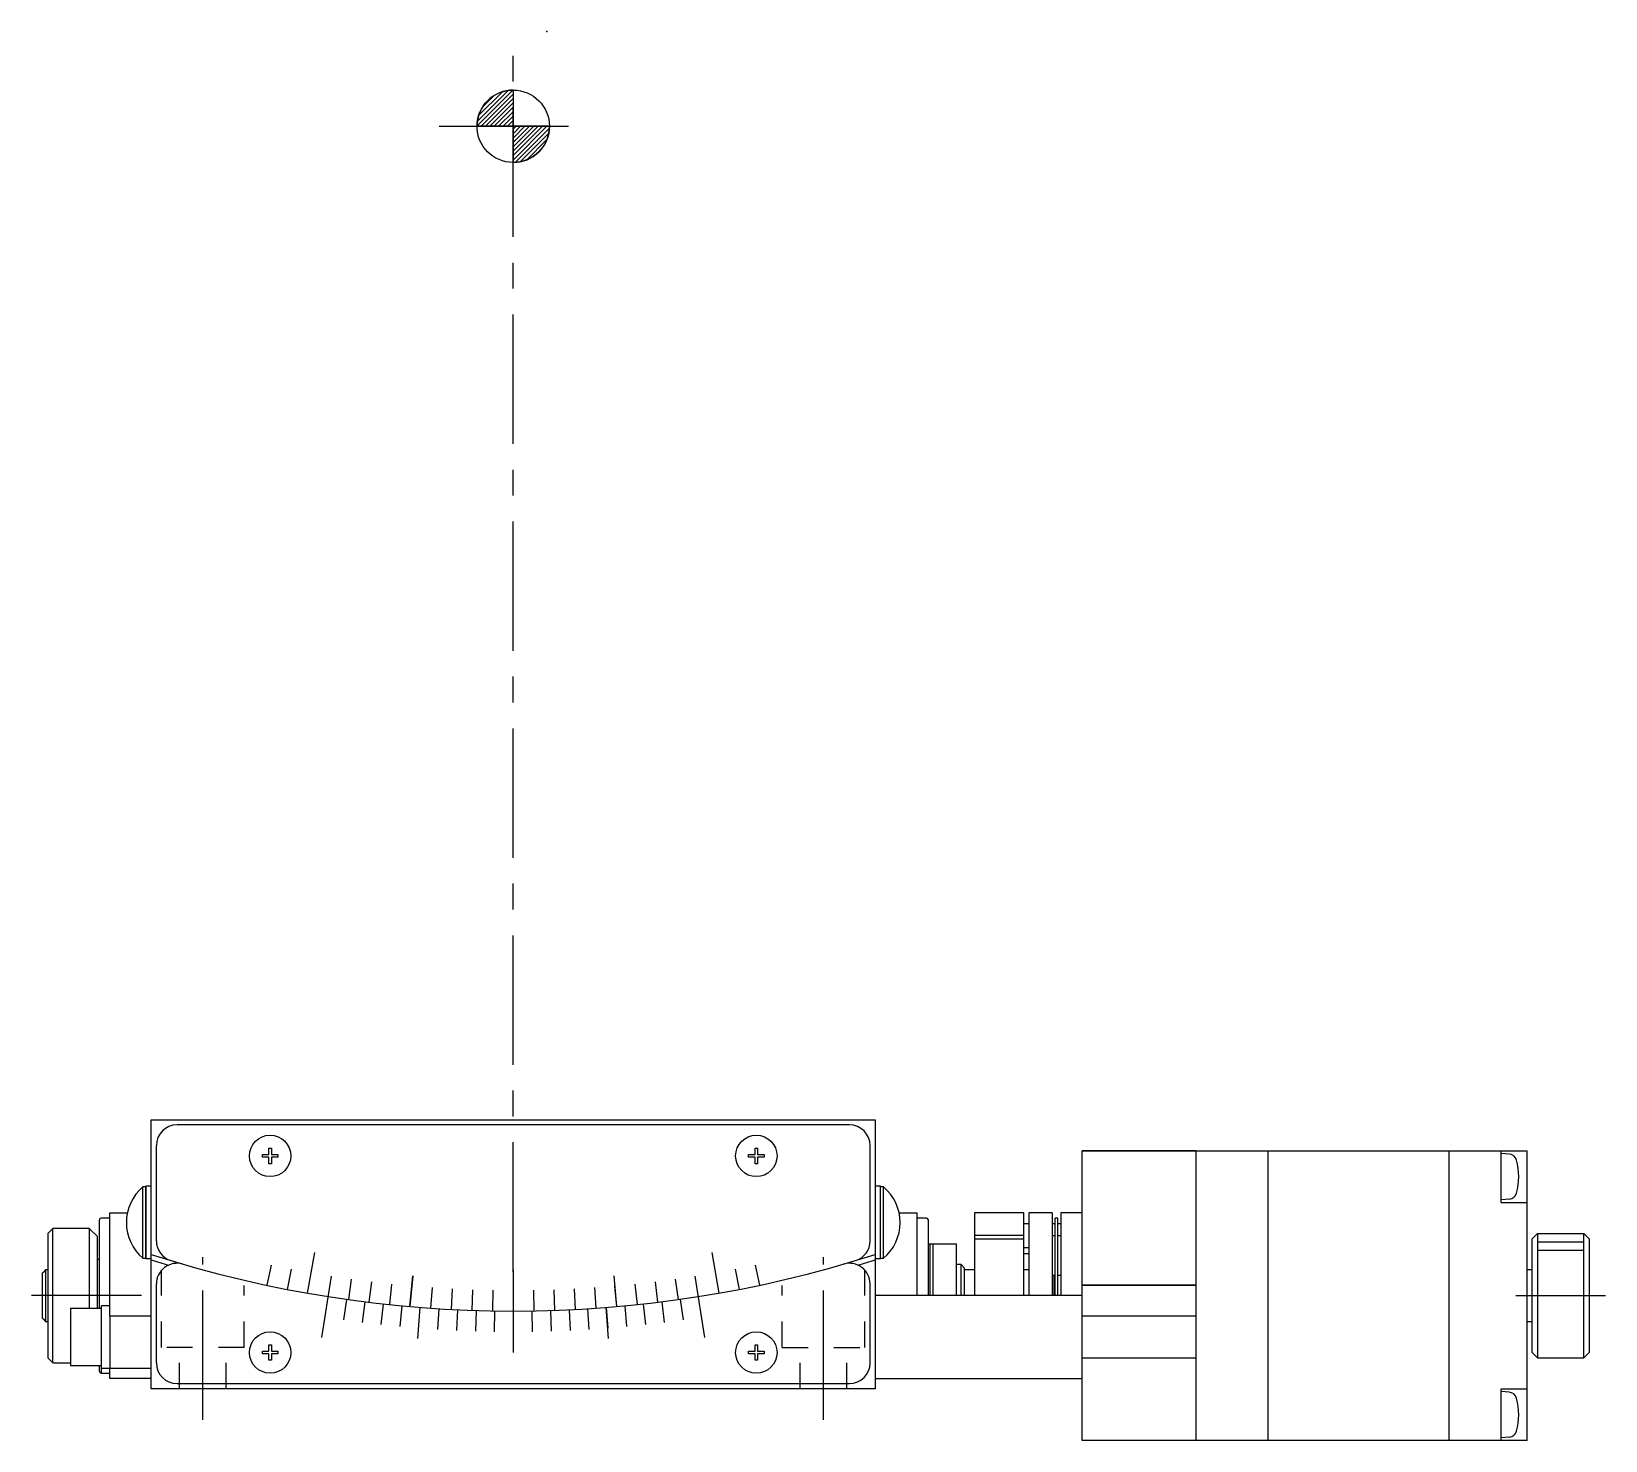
# Model space of a CAD drawing. Extents: x 60 to 434, y -5 to 289.
# Drawn here: x 119.4 to 271.5, y -5.3 to 130.8 of the extents above; entities that cross this region are included whole.
import ezdxf

# ---------------------------------------------------------------- set-up
doc = ezdxf.new("R2010")
doc.units = 0
doc.header["$LTSCALE"] = 10
doc.linetypes.add('CENTER', pattern=[2, 1.25, -0.25, 0.25, -0.25])
doc.linetypes.add('DOT', pattern=[0.5, 0.25, -0.25])
doc.layers.get('0').update_dxf_attribs({"linetype": 'CONTINUOUS'})

# ---------------------------------------------------------------- blocks, each defined once
blk = doc.blocks.new('AID2141H')
at = {"color": 132, "linetype": 'CONTINUOUS'}
for p, q in [((162.42972, 121.700369), (165.899401, 125.170051)), ((162.463776, 122.158689), (165.441081, 125.135995)), ((162.586117, 122.705294), (164.894476, 125.013654)), ((162.823976, 121.670361), (165.92941, 124.775795)), ((162.929295, 123.472736), (164.127034, 124.670476)), ((163.24824, 121.670361), (165.92941, 124.351531)), ((163.672504, 121.670361), (165.92941, 123.927267)), ((164.096768, 121.670361), (165.92941, 123.503003)), ((164.521032, 121.670361), (165.92941, 123.078739)), ((164.945296, 121.670361), (165.92941, 122.654475)), ((165.36956, 121.670361), (165.92941, 122.23021)), ((165.793824, 121.670361), (165.92941, 121.805946))]:
    blk.add_line(p, q, dxfattribs=at)
blk = doc.blocks.new('AID2143H')
at = {"color": 132, "linetype": 'CONTINUOUS'}
for p, q in [((165.92941, 121.381682), (166.218088, 121.670361)), ((165.92941, 120.957418), (166.642352, 121.670361)), ((165.92941, 120.533154), (167.066616, 121.670361)), ((165.92941, 120.10889), (167.49088, 121.670361)), ((165.92941, 119.684626), (167.915144, 121.670361)), ((165.92941, 119.260362), (168.339408, 121.670361)), ((165.92941, 118.836098), (168.763673, 121.670361)), ((165.92941, 118.411834), (169.187937, 121.670361)), ((166.117434, 118.175595), (169.424176, 121.482336)), ((166.601841, 118.235737), (169.364033, 120.997929)), ((167.19923, 118.408863), (169.190908, 120.40054))]:
    blk.add_line(p, q, dxfattribs=at)

msp = doc.modelspace()

# ---------------------------------------------------------------- linework, layer by layer
at = {"color": 4, "linetype": 'CENTER'}
for p, q in [((165.92941, 10.985321), (165.92941, 130.831306)), ((158.767595, 121.670361), (170.238009, 121.670361)), ((158.767595, 121.670361), (172.167462, 121.670361)), ((135.92941, -3.329639), (135.92941, 12.40018)), ((195.92941, -3.329639), (195.92941, 12.40018)), ((129.99941, 8.670361), (119.35941, 8.670361)), ((262.83941, 8.670361), (271.51941, 8.670361))]:
    msp.add_line(p, q, dxfattribs=at)
at = {"color": 4, "linetype": 'CONTINUOUS'}
for p, q in [((165.92941, 125.170361), (165.92941, 121.670361)), ((165.92941, 121.670361), (162.42941, 121.670361)), ((165.92941, 121.670361), (165.92941, 118.170361)), ((169.42941, 121.670361), (165.92941, 121.670361)), ((238.91941, 21.515593), (238.91941, 22.670361)), ((238.91941, -4.174871), (238.91941, 21.515593)), ((256.41941, 21.515593), (256.41941, 22.670361)), ((256.41941, -4.174871), (256.41941, 21.515593)), ((201.72941, 12.283823), (201.72941, 19.183823)), ((264.92941, 14.670361), (264.92941, 2.670361)), ((264.92941, 13.870361), (269.42941, 13.870361)), ((269.42941, 2.670361), (269.42941, 14.670361)), ((146.046694, 8.909873), (146.741286, 12.849105)), ((185.117534, 12.849105), (185.812126, 8.909873)), ((264.92941, 13.070361), (269.42941, 13.070361)), ((120.72941, 11.170361), (120.72941, 6.170361)), ((142.539344, 11.628755), (142.12352, 9.672461)), ((144.463398, 11.237303), (144.08178, 9.274049)), ((165.92941, 11.170361), (165.92941, 3.170361)), ((187.395422, 11.237303), (187.77704, 9.274049)), ((189.319474, 11.628755), (189.735298, 9.672461)), ((148.330532, 10.555423), (147.391926, 4.629293)), ((150.272436, 10.265203), (149.99409, 8.284667)), ((152.219108, 10.008919), (151.97537, 8.023827)), ((154.169958, 9.786647), (153.9609, 7.797603)), ((155.950076, 7.606069), (156.211544, 10.594653)), ((156.211544, 10.594653), (155.950076, 7.606069)), ((158.081806, 9.444405), (157.942294, 7.449277)), ((160.041614, 9.324539), (159.936942, 7.327279)), ((162.003216, 9.238893), (161.933418, 7.240111)), ((163.966014, 9.187495), (163.931108, 7.187799)), ((167.892806, 9.187495), (167.92771, 7.187799)), ((169.855602, 9.238893), (169.925402, 7.240111)), ((171.817204, 9.324539), (171.921876, 7.327279)), ((173.777012, 9.444405), (173.916526, 7.449277)), ((175.647274, 10.594653), (175.908742, 7.606069)), ((175.73443, 9.598457), (175.908742, 7.606069)), ((177.688862, 9.786647), (177.897918, 7.797603)), ((179.63971, 10.008919), (179.88345, 8.023827)), ((181.586384, 10.265203), (181.86473, 8.284667)), ((184.466894, 4.629293), (183.528286, 10.555423)), ((149.796218, 8.312653), (149.514416, 6.332605)), ((151.578754, 8.073227), (151.328088, 6.088999)), ((153.36483, 7.861831), (153.145362, 5.873909)), ((155.154008, 7.678517), (154.96579, 5.687393)), ((176.704812, 7.678517), (176.893028, 5.687393)), ((178.493988, 7.861831), (178.713456, 5.873909)), ((180.280064, 8.073227), (180.530732, 6.088999)), ((182.0626, 8.312653), (182.344404, 6.332605)), ((156.710466, 4.532575), (156.945844, 7.523327)), ((158.739896, 7.396301), (158.614314, 5.400247)), ((160.53572, 7.297471), (160.441508, 5.299691)), ((162.332878, 7.226859), (162.270056, 5.227847)), ((164.130922, 7.184487), (164.099508, 5.184733)), ((167.727898, 7.184487), (167.759312, 5.184733)), ((169.525942, 7.226859), (169.588762, 5.227847)), ((171.323098, 7.297471), (171.417312, 5.299691)), ((173.118924, 7.396301), (173.244506, 5.400247)), ((174.912976, 7.523327), (175.069894, 5.529491)), ((175.148354, 4.532575), (174.912976, 7.523327)), ((238.91941, -5.329639), (238.91941, -4.174871)), ((256.41941, -5.329639), (256.41941, -4.174871))]:
    msp.add_line(p, q, dxfattribs=at)
at = {"color": 7, "linetype": 'CONTINUOUS'}
for p, q in [((130.92941, 25.670361), (200.92941, 25.670361)), ((130.92941, -0.329639), (130.92941, 25.670361)), ((198.42941, 25.170361), (133.42941, 25.170361)), ((200.92941, 25.670361), (200.92941, -0.329639)), ((131.42941, 13.967065), (131.42941, 23.170361)), ((142.30441, 22.295361), (142.30441, 22.920361)), ((142.30441, 22.920361), (142.55441, 22.920361)), ((142.55441, 22.920361), (142.55441, 22.295361)), ((189.30441, 22.295361), (189.30441, 22.920361)), ((189.30441, 22.920361), (189.55441, 22.920361)), ((189.55441, 22.920361), (189.55441, 22.295361)), ((200.42941, 13.967065), (200.42941, 23.170361)), ((141.67941, 22.045361), (141.67941, 22.295361)), ((141.67941, 22.295361), (142.30441, 22.295361)), ((142.30441, 22.045361), (141.67941, 22.045361)), ((142.30441, 21.420361), (142.30441, 22.045361)), ((142.55441, 21.420361), (142.30441, 21.420361)), ((142.55441, 22.295361), (143.17941, 22.295361)), ((143.17941, 22.045361), (142.55441, 22.045361)), ((142.55441, 22.045361), (142.55441, 21.420361)), ((143.17941, 22.295361), (143.17941, 22.045361)), ((188.67941, 22.045361), (188.67941, 22.295361)), ((188.67941, 22.295361), (189.30441, 22.295361)), ((189.30441, 22.045361), (188.67941, 22.045361)), ((189.30441, 21.420361), (189.30441, 22.045361)), ((189.55441, 21.420361), (189.30441, 21.420361)), ((189.55441, 22.295361), (190.17941, 22.295361)), ((190.17941, 22.045361), (189.55441, 22.045361)), ((189.55441, 22.045361), (189.55441, 21.420361)), ((190.17941, 22.295361), (190.17941, 22.045361)), ((220.92941, 22.670361), (263.92941, 22.670361)), ((220.92941, -5.329639), (220.92941, 22.670361)), ((231.92941, 22.670361), (220.92941, 22.670361)), ((231.92941, 22.670361), (231.92941, -5.329639)), ((261.42941, 17.670361), (261.42941, 22.670361)), ((262.211399, 22.351946), (261.42941, 22.420361)), ((263.92941, -5.329639), (263.92941, 22.670361)), ((130.12941, 12.283823), (130.12941, 19.183823)), ((130.42941, 19.183823), (130.12941, 19.183823)), ((130.42941, 19.233823), (130.42941, 19.183823)), ((130.42941, 19.233823), (130.42941, 12.233823)), ((130.92941, 19.233823), (130.42941, 19.233823)), ((130.42941, 12.283823), (130.42941, 19.183823)), ((201.42941, 19.233823), (200.92941, 19.233823)), ((201.42941, 12.233823), (201.42941, 19.233823)), ((201.72941, 19.183823), (201.42941, 19.183823)), ((262.211399, 17.988776), (261.42941, 17.920361)), ((261.42941, 17.670361), (263.92941, 17.670361)), ((125.92941, 7.420361), (125.92941, 15.970361)), ((126.92941, 16.170361), (126.12941, 16.170361)), ((126.92941, 16.670361), (128.627508, 16.670361)), ((126.92941, 6.670361), (126.92941, 16.670361)), ((203.23131, 16.670361), (204.92941, 16.670361)), ((204.92941, 16.670361), (204.92941, 8.670361)), ((205.87941, 16.170361), (204.92941, 16.170361)), ((206.02941, 16.020361), (206.02941, 8.670361)), ((210.52941, 16.670361), (210.52941, 8.670361)), ((215.27941, 16.670361), (210.52941, 16.670361)), ((215.27941, 8.670361), (215.27941, 16.670361)), ((215.77941, 15.622231), (215.27941, 15.622231)), ((215.77941, 16.670361), (215.77941, 8.670361)), ((218.02941, 16.670361), (215.77941, 16.670361)), ((218.02941, 16.670361), (218.02941, 8.670361)), ((218.32941, 15.622231), (218.02941, 15.622231)), ((218.32941, 8.670361), (218.32941, 16.170361)), ((218.57941, 16.170361), (218.32941, 16.170361)), ((218.57941, 8.670361), (218.57941, 16.170361)), ((218.87941, 15.622231), (218.57941, 15.622231)), ((218.87941, 16.670361), (218.87941, 8.670361)), ((220.92941, 16.670361), (218.87941, 16.670361)), ((121.42941, 15.170361), (120.92941, 14.670361)), ((120.92941, 14.670361), (120.92941, 8.670361)), ((121.42941, 2.170361), (121.42941, 15.170361)), ((124.92941, 15.170361), (121.42941, 15.170361)), ((124.92941, 15.170361), (124.92941, 7.420361)), ((125.72941, 14.370361), (124.92941, 15.170361)), ((125.72941, 7.420361), (125.72941, 14.370361)), ((210.52941, 14.501229), (215.27941, 14.501229)), ((210.52941, 14.147675), (215.27941, 14.147675)), ((218.32941, 14.459449), (218.02941, 14.459449)), ((218.87941, 14.459449), (218.57941, 14.459449)), ((264.92941, 14.670361), (264.42941, 14.170361)), ((264.42941, 8.670361), (264.42941, 14.170361)), ((264.92941, 14.670361), (269.42941, 14.670361)), ((269.92941, 14.170361), (269.42941, 14.670361)), ((269.92941, 14.170361), (269.92941, 3.170361)), ((130.12941, 12.283823), (130.42941, 12.283823)), ((130.42941, 12.283823), (130.42941, 12.233823)), ((130.92941, 12.233823), (130.42941, 12.233823)), ((201.42941, 12.233823), (200.92941, 12.233823)), ((201.42941, 12.283823), (201.72941, 12.283823)), ((206.02941, 13.670361), (208.77941, 13.670361)), ((206.22941, 8.670361), (206.22941, 13.670361)), ((206.52941, 8.670361), (206.52941, 13.670361)), ((208.77941, 8.670361), (208.77941, 13.670361)), ((215.27941, 13.332523), (215.77941, 13.332523)), ((215.27941, 12.733373), (215.77941, 12.733373)), ((120.47941, 10.920361), (120.42941, 10.870361)), ((120.42941, 6.470361), (120.42941, 10.870361)), ((120.72941, 11.170361), (120.47941, 10.920361)), ((120.92941, 11.170361), (120.72941, 11.170361)), ((125.92941, 12.170361), (125.72941, 12.170361)), ((130.92941, -0.329639), (130.92941, 11.083393)), ((200.92941, 11.599607), (200.92941, 11.083393)), ((200.92941, 11.083393), (200.92941, -0.329639)), ((209.22941, 11.670361), (208.779428, 11.670361)), ((209.22941, 8.670361), (209.22941, 11.670361)), ((209.52941, 11.370361), (209.22941, 11.670361)), ((209.52941, 11.370361), (209.52941, 8.670361)), ((210.52941, 11.170361), (209.52941, 11.170361)), ((215.77941, 11.170361), (215.27941, 11.170361)), ((218.02941, 10.659449), (218.32941, 10.659449)), ((218.22941, 8.670361), (218.22941, 10.659449)), ((218.57941, 10.659449), (218.87941, 10.659449)), ((264.42941, 11.170361), (263.92941, 11.170361)), ((131.42941, 2.170361), (131.42941, 9.795431)), ((200.42941, 2.170361), (200.42941, 9.795431)), ((220.92941, 9.670361), (231.92941, 9.670361)), ((231.92941, 9.670361), (220.92941, 9.670361)), ((120.92941, 8.670361), (120.92941, 2.670361)), ((126.12941, 4.670361), (126.12941, 7.670361)), ((126.92941, 7.670361), (126.12941, 7.670361)), ((220.92941, 8.670361), (200.92941, 8.670361)), ((264.42941, 3.170361), (264.42941, 8.670361)), ((120.42941, 6.470361), (120.47941, 6.420361)), ((120.47941, 6.420361), (120.72941, 6.170361)), ((120.72941, 6.170361), (120.92941, 6.170361)), ((123.12941, 7.420361), (123.12941, 1.920361)), ((126.12941, 7.420361), (123.12941, 7.420361)), ((130.92941, 6.670361), (126.92941, 6.670361)), ((126.92941, 6.670361), (126.92941, 1.670361)), ((231.92941, 6.670361), (220.92941, 6.670361)), ((263.92941, 6.170361), (264.42941, 6.170361)), ((126.12941, 1.670361), (126.12941, 4.670361)), ((141.67941, 3.295361), (142.30441, 3.295361)), ((141.67941, 3.045361), (141.67941, 3.295361)), ((142.30441, 3.045361), (141.67941, 3.045361)), ((142.30441, 3.920361), (142.55441, 3.920361)), ((142.30441, 3.295361), (142.30441, 3.920361)), ((142.30441, 2.420361), (142.30441, 3.045361)), ((142.55441, 3.920361), (142.55441, 3.295361)), ((142.55441, 3.295361), (143.17941, 3.295361)), ((143.17941, 3.045361), (142.55441, 3.045361)), ((142.55441, 3.045361), (142.55441, 2.420361)), ((143.17941, 3.295361), (143.17941, 3.045361)), ((188.67941, 3.295361), (189.30441, 3.295361)), ((188.67941, 3.045361), (188.67941, 3.295361)), ((189.30441, 3.045361), (188.67941, 3.045361)), ((189.30441, 3.295361), (189.30441, 3.920361)), ((189.30441, 3.920361), (189.55441, 3.920361)), ((189.30441, 2.420361), (189.30441, 3.045361)), ((189.55441, 3.920361), (189.55441, 3.295361)), ((189.55441, 3.295361), (190.17941, 3.295361)), ((190.17941, 3.045361), (189.55441, 3.045361)), ((189.55441, 3.045361), (189.55441, 2.420361)), ((190.17941, 3.295361), (190.17941, 3.045361)), ((264.42941, 3.170361), (264.92941, 2.670361)), ((269.42941, 2.670361), (269.92941, 3.170361)), ((120.92941, 2.670361), (121.42941, 2.170361)), ((121.42941, 2.170361), (123.12941, 2.170361)), ((123.12941, 1.920361), (126.12941, 1.920361)), ((125.92941, 1.370361), (125.92941, 1.920361)), ((126.12941, 1.170361), (126.12941, 1.670361)), ((126.12941, 1.670361), (126.92941, 1.670361)), ((126.92941, 1.670361), (130.92941, 1.670361)), ((126.92941, 0.670361), (126.92941, 1.670361)), ((142.55441, 2.420361), (142.30441, 2.420361)), ((189.55441, 2.420361), (189.30441, 2.420361)), ((220.92941, 2.670361), (231.92941, 2.670361)), ((264.92941, 2.670361), (269.42941, 2.670361)), ((126.12941, 1.170361), (126.92941, 1.170361)), ((130.92941, 0.670361), (126.92941, 0.670361)), ((133.42941, 0.170361), (198.42941, 0.170361)), ((200.92941, 0.670361), (220.92941, 0.670361)), ((200.92941, -0.329639), (130.92941, -0.329639)), ((200.92941, -0.329639), (130.92941, -0.329639)), ((261.42941, -0.329639), (263.92941, -0.329639)), ((261.42941, -5.329639), (261.42941, -0.329639)), ((262.19686, -0.646782), (261.42941, -0.579639)), ((263.92941, -5.329639), (220.92941, -5.329639)), ((262.211399, -5.011224), (261.42941, -5.079639))]:
    msp.add_line(p, q, dxfattribs=at)
at = {"color": 4, "linetype": 'DOT'}
for p, q in [((131.92941, 3.670361), (131.92941, 11.81136)), ((199.92941, 3.670361), (199.92941, 11.81136)), ((139.92941, 3.670361), (139.92941, 9.648042)), ((191.92941, 3.670361), (191.92941, 9.648042)), ((139.92941, 3.670361), (131.92941, 3.670361)), ((133.67941, -0.329639), (133.67941, 3.670361)), ((138.17941, -0.329639), (138.17941, 3.670361)), ((191.92941, 3.670361), (199.92941, 3.670361)), ((193.67941, -0.329639), (193.67941, 3.670361)), ((198.17941, -0.329639), (198.17941, 3.670361))]:
    msp.add_line(p, q, dxfattribs=at)
at = {"color": 4, "linetype": 'CONTINUOUS'}
msp.add_circle((165.92941, 121.670361), 3.5, dxfattribs=at)
at = {"color": 7, "linetype": 'CONTINUOUS'}
for centre in [(142.42941, 22.170361), (189.42941, 22.170361), (142.42941, 3.170361), (189.42941, 3.170361)]:
    msp.add_circle(centre, 2, dxfattribs=at)
at = {"color": 4, "linetype": 'CONTINUOUS'}
for centre, start, end in [((165.929407, 121.670364), 89.9999572, 180.0000428), ((165.929413, 121.670358), 269.9999572, 0.0000428)]:
    msp.add_arc(centre, 3.499997, start, end, dxfattribs=at)
at = {"color": 7, "linetype": 'CONTINUOUS'}
for centre, radius, start, end in [((133.42941, 23.170361), 2, 90, 180), ((198.42941, 23.170361), 2, 0, 90), ((262.125306, 21.535357), 0.820985, 15.281572, 85), ((257.12941, 20.170361), 6, 344.557284, 15.281572), ((133.04894, 15.733823), 4.519532, 130.239237, 229.760734), ((198.809878, 15.733823), 4.519532, 310.239266, 49.760729), ((262.141675, 18.785732), 0.8, 275, 344.557284), ((126.12941, 15.970361), 0.2, 90, 180), ((205.87941, 16.020361), 0.15, 0, 90), ((133.42941, 13.967065), 2, 180, 253.208553), ((198.42941, 13.967065), 2, 286.791447, 0), ((165.92941, 121.670361), 114.5, 252.20111, 287.79889), ((165.92941, 121.670361), 115, 252.281068, 253.146426), ((133.42941, 9.795431), 2, 73.801262, 180), ((198.42941, 9.795431), 2, 0, 106.198738), ((165.92941, 121.670361), 115, 286.853574, 287.718932), ((133.42941, 2.170361), 2, 180, 270), ((198.42941, 2.170361), 2, 270, 0), ((126.12941, 1.370361), 0.2, 180, 270), ((262.125306, -1.464643), 0.820985, 15.281572, 85), ((257.12941, -2.829639), 6, 344.557284, 15.281572), ((262.141675, -4.214268), 0.8, 275, 344.557284)]:
    msp.add_arc(centre, radius, start, end, dxfattribs=at)
at = {"color": 4}
msp.add_point((169.180184, 130.831306), dxfattribs=at)

# ---------------------------------------------------------------- block references
for name in ['AID2141H', 'AID2143H']:
    msp.add_blockref(name, (0, 0))

doc.saveas('drawing.dxf')
